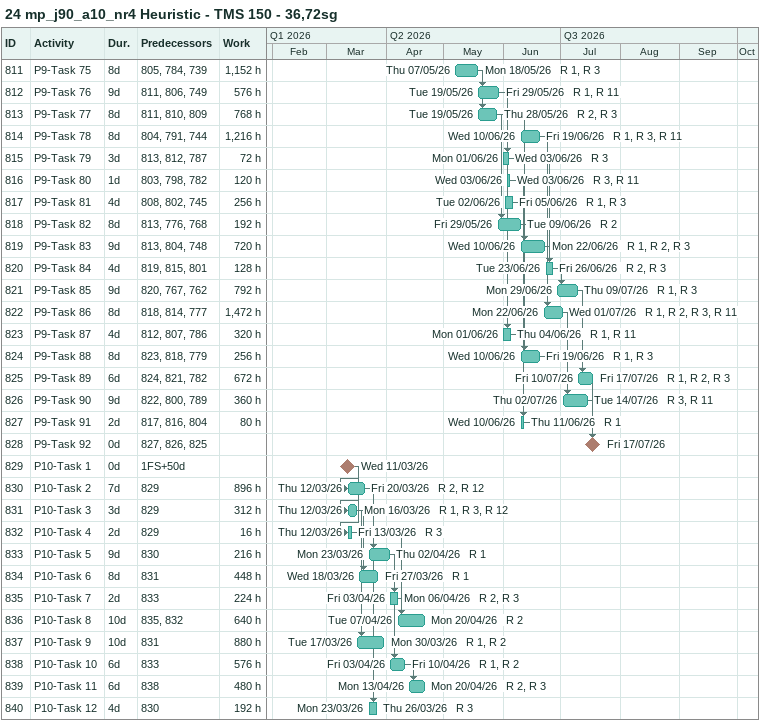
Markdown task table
24 mp_j90_a10_nr4 Heuristic - TMS 150 - 36,72sg

| ID | Task | Duration | Start | Finish | Predecessors | Resources | Work (h) |
|---|---|---|---|---|---|---|---|
| 811 | P9-Task 75 | 8d | 2026-05-07 | 2026-05-18 | 805, 784, 739 | R 1, R 3 | 1152 |
| 812 | P9-Task 76 | 9d | 2026-05-19 | 2026-05-29 | 811, 806, 749 | R 1, R 11 | 576 |
| 813 | P9-Task 77 | 8d | 2026-05-19 | 2026-05-28 | 811, 810, 809 | R 2, R 3 | 768 |
| 814 | P9-Task 78 | 8d | 2026-06-10 | 2026-06-19 | 804, 791, 744 | R 1, R 3, R 11 | 1216 |
| 815 | P9-Task 79 | 3d | 2026-06-01 | 2026-06-03 | 813, 812, 787 | R 3 | 72 |
| 816 | P9-Task 80 | 1d | 2026-06-03 | 2026-06-03 | 803, 798, 782 | R 3, R 11 | 120 |
| 817 | P9-Task 81 | 4d | 2026-06-02 | 2026-06-05 | 808, 802, 745 | R 1, R 3 | 256 |
| 818 | P9-Task 82 | 8d | 2026-05-29 | 2026-06-09 | 813, 776, 768 | R 2 | 192 |
| 819 | P9-Task 83 | 9d | 2026-06-10 | 2026-06-22 | 813, 804, 748 | R 1, R 2, R 3 | 720 |
| 820 | P9-Task 84 | 4d | 2026-06-23 | 2026-06-26 | 819, 815, 801 | R 2, R 3 | 128 |
| 821 | P9-Task 85 | 9d | 2026-06-29 | 2026-07-09 | 820, 767, 762 | R 1, R 3 | 792 |
| 822 | P9-Task 86 | 8d | 2026-06-22 | 2026-07-01 | 818, 814, 777 | R 1, R 2, R 3, R 11 | 1472 |
| 823 | P9-Task 87 | 4d | 2026-06-01 | 2026-06-04 | 812, 807, 786 | R 1, R 11 | 320 |
| 824 | P9-Task 88 | 8d | 2026-06-10 | 2026-06-19 | 823, 818, 779 | R 1, R 3 | 256 |
| 825 | P9-Task 89 | 6d | 2026-07-10 | 2026-07-17 | 824, 821, 782 | R 1, R 2, R 3 | 672 |
| 826 | P9-Task 90 | 9d | 2026-07-02 | 2026-07-14 | 822, 800, 789 | R 3, R 11 | 360 |
| 827 | P9-Task 91 | 2d | 2026-06-10 | 2026-06-11 | 817, 816, 804 | R 1 | 80 |
| 828 | P9-Task 92 | 0d | 2026-07-17 | 2026-07-17 | 827, 826, 825 |  |  |
| 829 | P10-Task 1 | 0d | 2026-03-11 | 2026-03-11 | 1FS+50d |  |  |
| 830 | P10-Task 2 | 7d | 2026-03-12 | 2026-03-20 | 829 | R 2, R 12 | 896 |
| 831 | P10-Task 3 | 3d | 2026-03-12 | 2026-03-16 | 829 | R 1, R 3, R 12 | 312 |
| 832 | P10-Task 4 | 2d | 2026-03-12 | 2026-03-13 | 829 | R 3 | 16 |
| 833 | P10-Task 5 | 9d | 2026-03-23 | 2026-04-02 | 830 | R 1 | 216 |
| 834 | P10-Task 6 | 8d | 2026-03-18 | 2026-03-27 | 831 | R 1 | 448 |
| 835 | P10-Task 7 | 2d | 2026-04-03 | 2026-04-06 | 833 | R 2, R 3 | 224 |
| 836 | P10-Task 8 | 10d | 2026-04-07 | 2026-04-20 | 835, 832 | R 2 | 640 |
| 837 | P10-Task 9 | 10d | 2026-03-17 | 2026-03-30 | 831 | R 1, R 2 | 880 |
| 838 | P10-Task 10 | 6d | 2026-04-03 | 2026-04-10 | 833 | R 1, R 2 | 576 |
| 839 | P10-Task 11 | 6d | 2026-04-13 | 2026-04-20 | 838 | R 2, R 3 | 480 |
| 840 | P10-Task 12 | 4d | 2026-03-23 | 2026-03-26 | 830 | R 3 | 192 |
